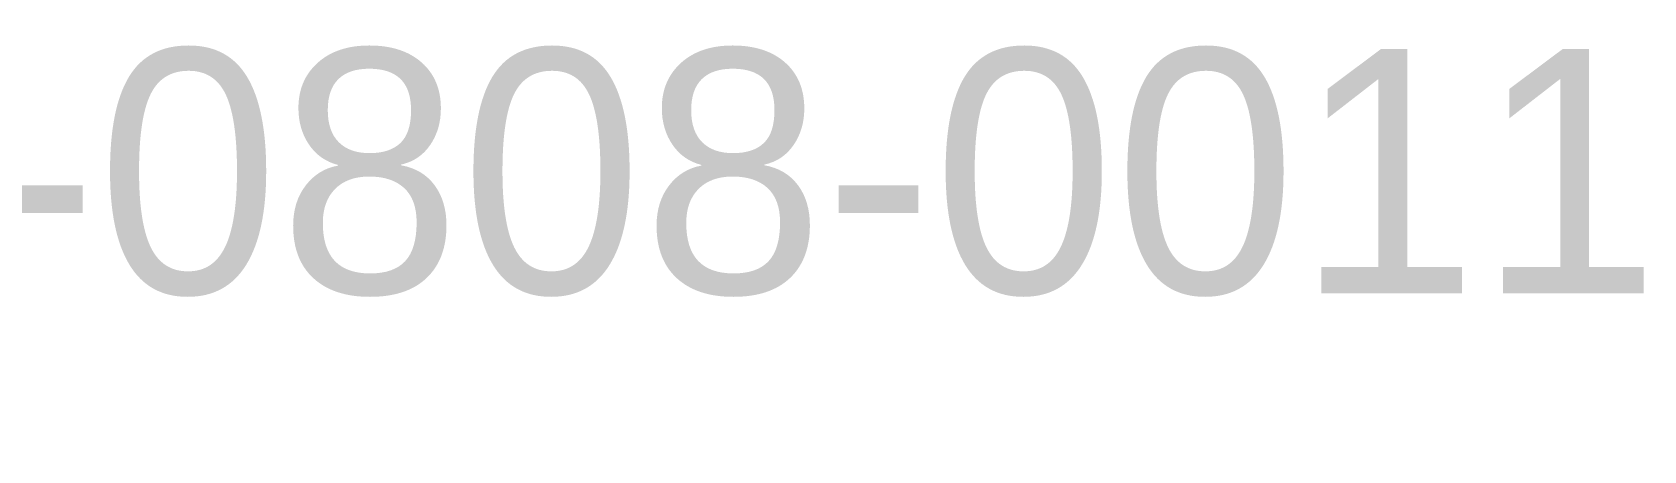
# Model space of a CAD drawing. Header units: millimetres. Extents: x 0 to 2286, y -63 to 297.
# Drawn here: x 1143 to 2286, y 0 to 297 of the extents above; entities that cross this region are included whole.
import ezdxf
from ezdxf.enums import TextEntityAlignment as Align

# ---------------------------------------------------------------- set-up
doc = ezdxf.new("R2018")
doc.units = ezdxf.units.MM
doc.layers.add('Borda A3_A4 (ABNT)', color=7, linetype='Continuous', lineweight=50, true_color=0x800000)
doc.layers.add('Borda Título (ABNT)', color=7, linetype='Continuous', lineweight=50)
doc.styles.get("Standard").update_dxf_attribs({"font": ''})
doc.styles.get('Standard').set_extended_font_data('ISOCP_IV50', italic=True)

# ---------------------------------------------------------------- blocks, each defined once
blk = doc.blocks.new('Bordas A4 ABNT')
at = {"layer": 'Borda A3_A4 (ABNT)'}
for p, q in [((25, 290), (203, 290)), ((25, 7), (25, 290)), ((114, 297), (114, 290)), ((203, 290), (203, 7)), ((0, 148.5), (25, 148.5)), ((210, 148.5), (203, 148.5)), ((203, 7), (25, 7)), ((114, 0), (114, 7))]:
    blk.add_line(p, q, dxfattribs=at)
at = {"layer": 'Borda Título (ABNT)', "color": 7, "lineweight": 30, "flags": 104}
blk.add_attdef('NÚMERO_DA_PEÇA', text='', height=5, dxfattribs=at).set_placement((30, 285), align=Align.MIDDLE_LEFT)

msp = doc.modelspace()

# ---------------------------------------------------------------- block references
ref = msp.add_blockref('Bordas A4 ABNT', (0, 0))
lines = msp.add_mtext('MD03-006-0808-0011', dxfattribs={"layer": 'Borda Título (ABNT)', "color": 7, "insert": (30, 285), "char_height": 173.306316, "attachment_point": 1})
ref.add_attrib('NÚMERO_DA_PEÇA', '', (30, 285), dxfattribs={"flags": 104}).embed_mtext(lines)

doc.saveas('drawing.dxf')
